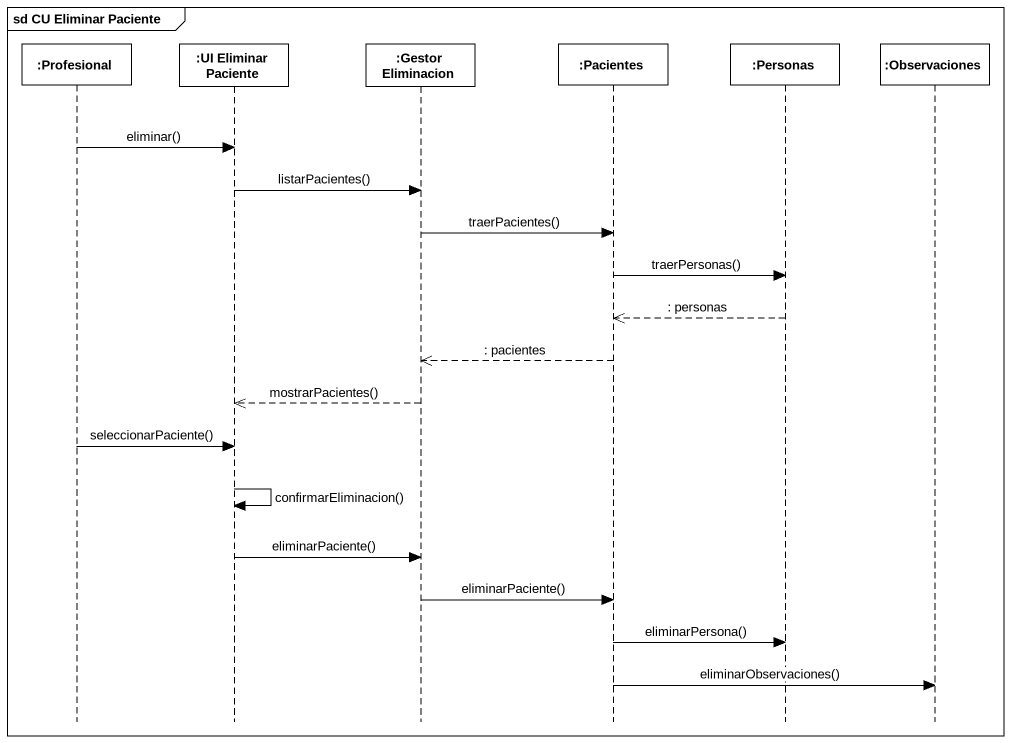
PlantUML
@startuml
mainframe sd CU Eliminar Paciente
hide footbox
participant ":Profesional" as Profesional
participant ":UI Eliminar Paciente" as UI_Eliminar_Paciente
participant ":Gestor Eliminacion" as Gestor_Eliminacion
participant ":Pacientes" as Pacientes
participant ":Personas" as Personas
participant ":Observaciones" as Observaciones

Profesional -> UI_Eliminar_Paciente : eliminar()
UI_Eliminar_Paciente -> Gestor_Eliminacion : listarPacientes()
Gestor_Eliminacion -> Pacientes : traerPacientes()
Pacientes -> Personas : traerPersonas()
Personas -->> Pacientes : : personas
Pacientes -->> Gestor_Eliminacion : : pacientes
Gestor_Eliminacion -->> UI_Eliminar_Paciente : mostrarPacientes()
Profesional -> UI_Eliminar_Paciente : seleccionarPaciente()
UI_Eliminar_Paciente -> UI_Eliminar_Paciente : confirmarEliminacion()
UI_Eliminar_Paciente -> Gestor_Eliminacion : eliminarPaciente()
Gestor_Eliminacion -> Pacientes : eliminarPaciente()
Pacientes -> Personas : eliminarPersona()
Pacientes -> Observaciones : eliminarObservaciones()
@enduml
